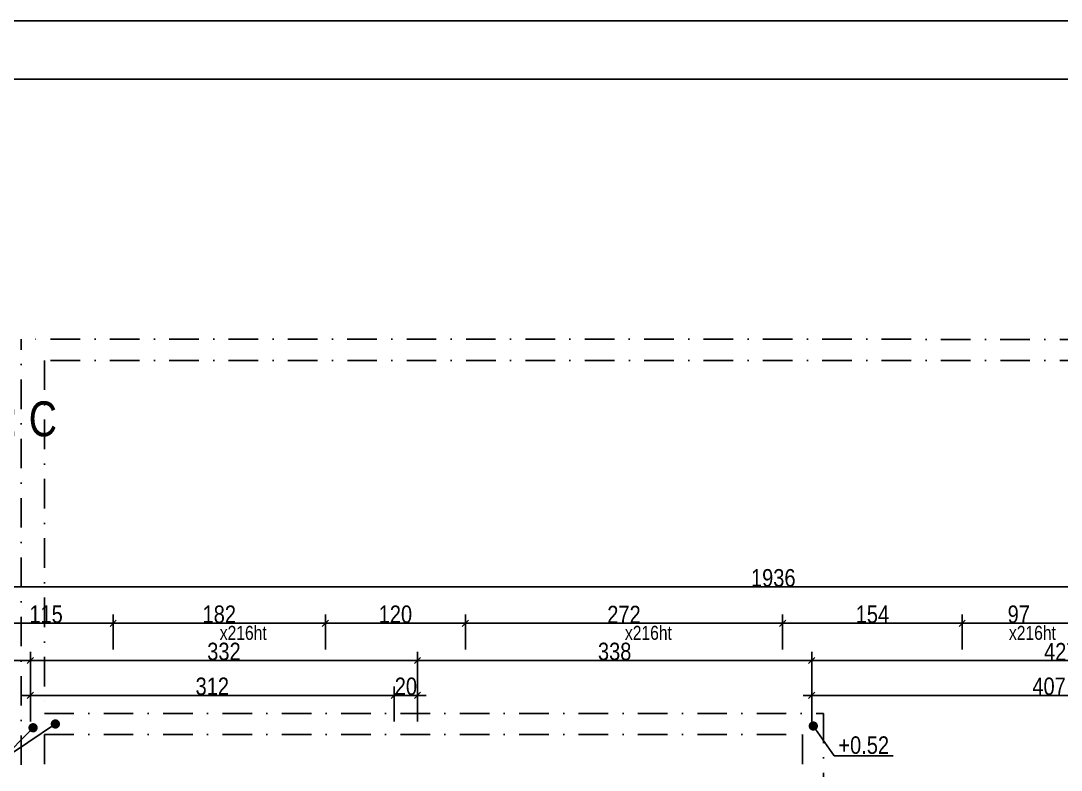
# Model space of a CAD drawing. Header units: millimetres. Extents: x -1734 to 5256, y -3612 to 588.
# Drawn here: x 633 to 1525, y -55 to 588 of the extents above; entities that cross this region are included whole.
import ezdxf
from ezdxf.enums import TextEntityAlignment as Align

# ---------------------------------------------------------------- set-up
doc = ezdxf.new("R2010")
doc.units = ezdxf.units.MM
doc.linetypes.add('TIRETPTX2', pattern=[50.8, 25.4, -12.7, 0, -12.7])
for name, color, linetype in [('01_Cad_2', 5, 'Continuous'), ('01_cote_gen', 4, 'Continuous'), ('01_isolant ext', 2, 'TIRETPTX2'), ('01_poch_murs', 253, 'Continuous'), ('01_texte', 230, 'Continuous'), ('AA_COTES', 2, 'Continuous')]:
    doc.layers.add(name, color=color, linetype=linetype)
doc.styles.add('Arial Narrow', font='ARIALN.TTF')
doc.styles.add('MATTE_TXT', font='arial.ttf')
doc.styles.add('STYLE2', font='ARIALN.TTF')
doc.dimstyles.new('JB50', dxfattribs={"dimscale": 0.1, "dimtxt": 150, "dimasz": 15, "dimexe": 0.1, "dimexo": 0.1, "dimgap": 0.09, "dimtad": 1, "dimdec": 1, "dimdsep": 46, "dimtxsty": 'STYLE2', "dimblk1": 'BOND_G', "dimblk2": 'BOND_D', "dimsah": 1, "dimcen": 1.5, "dimdle": 0.01, "dimse1": 1, "dimse2": 1, "dimclrd": 4, "dimclre": 2, "dimclrt": 6, "dimazin": 2, "dimtfac": 2.333333, "dimtdec": 1, "dimtix": 1, "dimtmove": 2, "dimatfit": 3, "dimldrblk": 'BOND_G', "dimfxl": 1, "dimtolj": 1, "dimtzin": 0, "dimarcsym": 0})

# ---------------------------------------------------------------- blocks, each defined once
blk = doc.blocks.new('BOND_G')
at = {"layer": 'AA_COTES', "color": 0}
for p, q in [((0, -5), (0, 15)), ((5, 0), (-5, 0)), ((1.77, 1.77), (-1.77, -1.77))]:
    blk.add_line(p, q, dxfattribs=at)
blk = doc.blocks.new('BOND_D')
at = {"layer": 'AA_COTES', "color": 0}
for p, q in [((5, 0), (-5, 0)), ((-1.77, -1.77), (1.77, 1.77)), ((0, 5), (0, -15))]:
    blk.add_line(p, q, dxfattribs=at)
blk = doc.blocks.new('*D13')
at = {"layer": '01_cote_gen', "color": 4, "lineweight": -2, "transparency": 16777216}
blk.add_line((598.23, 70.75), (710.23, 70.75), dxfattribs=at)
at = {"layer": 'DEFPOINTS', "color": 0}
for p in [(711.73, 70.75), (596.73, 42.85), (711.73, 42.85)]:
    blk.add_point(p, dxfattribs=at)
at = {"layer": '01_cote_gen', "color": 4, "lineweight": -2, "transparency": 16777216, "xscale": 1.5, "yscale": 1.5, "zscale": 1.5, "rotation": 180}
blk.add_blockref('BOND_G', (596.73, 70.75), dxfattribs=at)
at = {"layer": '01_cote_gen', "color": 4, "lineweight": -2, "transparency": 16777216, "xscale": 1.5, "yscale": 1.5, "zscale": 1.5}
blk.add_blockref('BOND_D', (711.73, 70.75), dxfattribs=at)
at = {"layer": '01_cote_gen', "color": 6, "transparency": 16777216, "insert": (654.23, 78.41), "char_height": 15, "attachment_point": 5, "style": 'STYLE2'}
blk.add_mtext('\\A1;115', dxfattribs=at)
blk = doc.blocks.new('*D14')
at = {"layer": '01_cote_gen', "color": 4, "lineweight": -2, "transparency": 16777216}
blk.add_line((713.23, 70.75), (892.23, 70.75), dxfattribs=at)
at = {"layer": 'DEFPOINTS', "color": 0}
for p in [(893.73, 70.75), (711.73, 42.85), (893.73, 42.85)]:
    blk.add_point(p, dxfattribs=at)
at = {"layer": '01_cote_gen', "color": 4, "lineweight": -2, "transparency": 16777216, "xscale": 1.5, "yscale": 1.5, "zscale": 1.5, "rotation": 180}
blk.add_blockref('BOND_G', (711.73, 70.75), dxfattribs=at)
at = {"layer": '01_cote_gen', "color": 4, "lineweight": -2, "transparency": 16777216, "xscale": 1.5, "yscale": 1.5, "zscale": 1.5}
blk.add_blockref('BOND_D', (893.73, 70.75), dxfattribs=at)
at = {"layer": '01_cote_gen', "color": 6, "transparency": 16777216, "insert": (802.73, 78.41), "char_height": 15, "attachment_point": 5, "style": 'STYLE2'}
blk.add_mtext('\\A1;182', dxfattribs=at)
blk = doc.blocks.new('*D15')
at = {"layer": '01_cote_gen', "color": 4, "lineweight": -2, "transparency": 16777216}
blk.add_line((895.23, 70.75), (1012.23, 70.75), dxfattribs=at)
at = {"layer": 'DEFPOINTS', "color": 0}
for p in [(1013.73, 70.75), (893.73, 42.85), (1013.73, 42.85)]:
    blk.add_point(p, dxfattribs=at)
at = {"layer": '01_cote_gen', "color": 4, "lineweight": -2, "transparency": 16777216, "xscale": 1.5, "yscale": 1.5, "zscale": 1.5, "rotation": 180}
blk.add_blockref('BOND_G', (893.73, 70.75), dxfattribs=at)
at = {"layer": '01_cote_gen', "color": 4, "lineweight": -2, "transparency": 16777216, "xscale": 1.5, "yscale": 1.5, "zscale": 1.5}
blk.add_blockref('BOND_D', (1013.73, 70.75), dxfattribs=at)
at = {"layer": '01_cote_gen', "color": 6, "transparency": 16777216, "insert": (953.73, 78.41), "char_height": 15, "attachment_point": 5, "style": 'STYLE2'}
blk.add_mtext('\\A1;120', dxfattribs=at)
blk = doc.blocks.new('*D16')
at = {"layer": '01_cote_gen', "color": 4, "lineweight": -2, "transparency": 16777216}
blk.add_line((1015.23, 70.75), (1284.23, 70.75), dxfattribs=at)
at = {"layer": 'DEFPOINTS', "color": 0}
for p in [(1285.73, 70.75), (1013.73, 42.85), (1285.73, 42.85)]:
    blk.add_point(p, dxfattribs=at)
at = {"layer": '01_cote_gen', "color": 4, "lineweight": -2, "transparency": 16777216, "xscale": 1.5, "yscale": 1.5, "zscale": 1.5, "rotation": 180}
blk.add_blockref('BOND_G', (1013.73, 70.75), dxfattribs=at)
at = {"layer": '01_cote_gen', "color": 4, "lineweight": -2, "transparency": 16777216, "xscale": 1.5, "yscale": 1.5, "zscale": 1.5}
blk.add_blockref('BOND_D', (1285.73, 70.75), dxfattribs=at)
at = {"layer": '01_cote_gen', "color": 6, "transparency": 16777216, "insert": (1149.73, 78.28), "char_height": 15, "attachment_point": 5, "style": 'STYLE2'}
blk.add_mtext('\\A1;272', dxfattribs=at)
blk = doc.blocks.new('*D17')
at = {"layer": '01_cote_gen', "color": 4, "lineweight": -2, "transparency": 16777216}
blk.add_line((1287.23, 70.75), (1438.23, 70.75), dxfattribs=at)
at = {"layer": 'DEFPOINTS', "color": 0}
for p in [(1439.73, 70.75), (1285.73, 42.85), (1439.73, 42.85)]:
    blk.add_point(p, dxfattribs=at)
at = {"layer": '01_cote_gen', "color": 4, "lineweight": -2, "transparency": 16777216, "xscale": 1.5, "yscale": 1.5, "zscale": 1.5, "rotation": 180}
blk.add_blockref('BOND_G', (1285.73, 70.75), dxfattribs=at)
at = {"layer": '01_cote_gen', "color": 4, "lineweight": -2, "transparency": 16777216, "xscale": 1.5, "yscale": 1.5, "zscale": 1.5}
blk.add_blockref('BOND_D', (1439.73, 70.75), dxfattribs=at)
at = {"layer": '01_cote_gen', "color": 6, "transparency": 16777216, "insert": (1362.73, 78.41), "char_height": 15, "attachment_point": 5, "style": 'STYLE2'}
blk.add_mtext('\\A1;154', dxfattribs=at)
blk = doc.blocks.new('*D18')
at = {"layer": '01_cote_gen', "color": 4, "lineweight": -2, "transparency": 16777216}
blk.add_line((1441.23, 70.75), (1535.23, 70.75), dxfattribs=at)
at = {"layer": 'DEFPOINTS', "color": 0}
for p in [(1536.73, 70.75), (1439.73, 42.85), (1536.73, 42.85)]:
    blk.add_point(p, dxfattribs=at)
at = {"layer": '01_cote_gen', "color": 4, "lineweight": -2, "transparency": 16777216, "xscale": 1.5, "yscale": 1.5, "zscale": 1.5, "rotation": 180}
blk.add_blockref('BOND_G', (1439.73, 70.75), dxfattribs=at)
at = {"layer": '01_cote_gen', "color": 4, "lineweight": -2, "transparency": 16777216, "xscale": 1.5, "yscale": 1.5, "zscale": 1.5}
blk.add_blockref('BOND_D', (1536.73, 70.75), dxfattribs=at)
at = {"layer": '01_cote_gen', "color": 6, "transparency": 16777216, "insert": (1488.23, 78.41), "char_height": 15, "attachment_point": 5, "style": 'STYLE2'}
blk.add_mtext('\\A1;97', dxfattribs=at)
blk = doc.blocks.new('*D22')
at = {"layer": '01_cote_gen', "color": 4, "lineweight": -2, "transparency": 16777216}
blk.add_line((311.23, 102), (2244.23, 102), dxfattribs=at)
at = {"layer": 'DEFPOINTS', "color": 0}
for p in [(2245.73, 102), (309.73, 48.25), (2245.73, 48.25)]:
    blk.add_point(p, dxfattribs=at)
at = {"layer": '01_cote_gen', "color": 4, "lineweight": -2, "transparency": 16777216, "xscale": 1.5, "yscale": 1.5, "zscale": 1.5, "rotation": 180}
blk.add_blockref('BOND_G', (309.73, 102), dxfattribs=at)
at = {"layer": '01_cote_gen', "color": 4, "lineweight": -2, "transparency": 16777216, "xscale": 1.5, "yscale": 1.5, "zscale": 1.5}
blk.add_blockref('BOND_D', (2245.73, 102), dxfattribs=at)
at = {"layer": '01_cote_gen', "color": 6, "transparency": 16777216, "insert": (1277.73, 109.66), "char_height": 15, "attachment_point": 5, "style": 'STYLE2'}
blk.add_mtext('\\A1;1936', dxfattribs=at)
blk = doc.blocks.new('*D197')
at = {"layer": '01_cote_gen', "color": 4, "lineweight": -2, "transparency": 16777216}
blk.add_line((311.23, 38.83), (639.23, 38.83), dxfattribs=at)
at = {"layer": 'DEFPOINTS', "color": 0}
for p in [(640.73, 38.83), (640.73, -39.67), (309.73, -251.67)]:
    blk.add_point(p, dxfattribs=at)
at = {"layer": '01_cote_gen', "color": 4, "lineweight": -2, "transparency": 16777216, "xscale": 1.5, "yscale": 1.5, "zscale": 1.5, "rotation": 180}
blk.add_blockref('BOND_G', (309.73, 38.83), dxfattribs=at)
at = {"layer": '01_cote_gen', "color": 4, "lineweight": -2, "transparency": 16777216, "xscale": 1.5, "yscale": 1.5, "zscale": 1.5}
blk.add_blockref('BOND_D', (640.73, 38.83), dxfattribs=at)
at = {"layer": '01_cote_gen', "color": 6, "transparency": 16777216, "insert": (475.23, 46.5), "char_height": 15, "attachment_point": 5, "style": 'STYLE2'}
blk.add_mtext('\\A1;331', dxfattribs=at)
blk = doc.blocks.new('*D198')
at = {"layer": '01_cote_gen', "color": 4, "lineweight": -2, "transparency": 16777216}
blk.add_line((642.23, 38.83), (971.23, 38.83), dxfattribs=at)
at = {"layer": 'DEFPOINTS', "color": 0}
for p in [(972.73, 38.83), (640.73, 31.33), (972.73, -31.67)]:
    blk.add_point(p, dxfattribs=at)
at = {"layer": '01_cote_gen', "color": 4, "lineweight": -2, "transparency": 16777216, "xscale": 1.5, "yscale": 1.5, "zscale": 1.5, "rotation": 180}
blk.add_blockref('BOND_G', (640.73, 38.83), dxfattribs=at)
at = {"layer": '01_cote_gen', "color": 4, "lineweight": -2, "transparency": 16777216, "xscale": 1.5, "yscale": 1.5, "zscale": 1.5}
blk.add_blockref('BOND_D', (972.73, 38.83), dxfattribs=at)
at = {"layer": '01_cote_gen', "color": 6, "transparency": 16777216, "insert": (806.73, 46.5), "char_height": 15, "attachment_point": 5, "style": 'STYLE2'}
blk.add_mtext('\\A1;332', dxfattribs=at)
blk = doc.blocks.new('*D199')
at = {"layer": '01_cote_gen', "color": 4, "lineweight": -2, "transparency": 16777216}
blk.add_line((642.23, 8.91), (951.23, 8.91), dxfattribs=at)
at = {"layer": 'DEFPOINTS', "color": 0}
for p in [(640.73, 16.33), (952.73, 8.91), (952.73, -39.67)]:
    blk.add_point(p, dxfattribs=at)
at = {"layer": '01_cote_gen', "color": 4, "lineweight": -2, "transparency": 16777216, "xscale": 1.5, "yscale": 1.5, "zscale": 1.5, "rotation": 180}
blk.add_blockref('BOND_G', (640.73, 8.91), dxfattribs=at)
at = {"layer": '01_cote_gen', "color": 4, "lineweight": -2, "transparency": 16777216, "xscale": 1.5, "yscale": 1.5, "zscale": 1.5}
blk.add_blockref('BOND_D', (952.73, 8.91), dxfattribs=at)
at = {"layer": '01_cote_gen', "color": 6, "transparency": 16777216, "insert": (796.73, 16.58), "char_height": 15, "attachment_point": 5, "style": 'STYLE2'}
blk.add_mtext('\\A1;312', dxfattribs=at)
blk = doc.blocks.new('*D200')
at = {"layer": '01_cote_gen', "color": 4, "lineweight": -2, "transparency": 16777216}
blk.add_line((954.23, 8.91), (971.23, 8.91), dxfattribs=at)
at = {"layer": 'DEFPOINTS', "color": 0}
for p in [(972.73, 16.33), (952.73, 1.41), (972.73, 8.91)]:
    blk.add_point(p, dxfattribs=at)
at = {"layer": '01_cote_gen', "color": 4, "lineweight": -2, "transparency": 16777216, "xscale": 1.5, "yscale": 1.5, "zscale": 1.5, "rotation": 180}
blk.add_blockref('BOND_G', (952.73, 8.91), dxfattribs=at)
at = {"layer": '01_cote_gen', "color": 4, "lineweight": -2, "transparency": 16777216, "xscale": 1.5, "yscale": 1.5, "zscale": 1.5}
blk.add_blockref('BOND_D', (972.73, 8.91), dxfattribs=at)
at = {"layer": '01_cote_gen', "color": 6, "transparency": 16777216, "insert": (962.73, 16.58), "char_height": 15, "attachment_point": 5, "style": 'STYLE2'}
blk.add_mtext('\\A1;20', dxfattribs=at)
blk = doc.blocks.new('*D203')
at = {"layer": '01_cote_gen', "color": 4, "lineweight": -2, "transparency": 16777216}
blk.add_line((1312.23, 8.91), (1716.23, 8.91), dxfattribs=at)
at = {"layer": 'DEFPOINTS', "color": 0}
for p in [(1717.73, 8.91), (1717.73, -13.59), (1310.73, -39.67)]:
    blk.add_point(p, dxfattribs=at)
at = {"layer": '01_cote_gen', "color": 4, "lineweight": -2, "transparency": 16777216, "xscale": 1.5, "yscale": 1.5, "zscale": 1.5, "rotation": 180}
blk.add_blockref('BOND_G', (1310.73, 8.91), dxfattribs=at)
at = {"layer": '01_cote_gen', "color": 4, "lineweight": -2, "transparency": 16777216, "xscale": 1.5, "yscale": 1.5, "zscale": 1.5}
blk.add_blockref('BOND_D', (1717.73, 8.91), dxfattribs=at)
at = {"layer": '01_cote_gen', "color": 6, "transparency": 16777216, "insert": (1514.23, 16.58), "char_height": 15, "attachment_point": 5, "style": 'STYLE2'}
blk.add_mtext('\\A1;407', dxfattribs=at)
blk = doc.blocks.new('*D204')
at = {"layer": '01_cote_gen', "color": 4, "lineweight": -2, "transparency": 16777216}
blk.add_line((1312.23, 38.83), (1736.23, 38.83), dxfattribs=at)
at = {"layer": 'DEFPOINTS', "color": 0}
for p in [(1737.73, 38.83), (1310.73, -13.59), (1737.73, -13.59)]:
    blk.add_point(p, dxfattribs=at)
at = {"layer": '01_cote_gen', "color": 4, "lineweight": -2, "transparency": 16777216, "xscale": 1.5, "yscale": 1.5, "zscale": 1.5, "rotation": 180}
blk.add_blockref('BOND_G', (1310.73, 38.83), dxfattribs=at)
at = {"layer": '01_cote_gen', "color": 4, "lineweight": -2, "transparency": 16777216, "xscale": 1.5, "yscale": 1.5, "zscale": 1.5}
blk.add_blockref('BOND_D', (1737.73, 38.83), dxfattribs=at)
at = {"layer": '01_cote_gen', "color": 6, "transparency": 16777216, "insert": (1524.23, 46.37), "char_height": 15, "attachment_point": 5, "style": 'STYLE2'}
blk.add_mtext('\\A1;427', dxfattribs=at)
blk = doc.blocks.new('*D275')
at = {"layer": '01_cote_gen', "color": 4, "lineweight": -2, "transparency": 16777216}
blk.add_line((974.23, 38.83), (1309.23, 38.83), dxfattribs=at)
at = {"layer": 'DEFPOINTS', "color": 0}
for p in [(1310.73, 38.83), (972.73, -13.59), (1310.73, -13.59)]:
    blk.add_point(p, dxfattribs=at)
at = {"layer": '01_cote_gen', "color": 4, "lineweight": -2, "transparency": 16777216, "xscale": 1.5, "yscale": 1.5, "zscale": 1.5, "rotation": 180}
blk.add_blockref('BOND_G', (972.73, 38.83), dxfattribs=at)
at = {"layer": '01_cote_gen', "color": 4, "lineweight": -2, "transparency": 16777216, "xscale": 1.5, "yscale": 1.5, "zscale": 1.5}
blk.add_blockref('BOND_D', (1310.73, 38.83), dxfattribs=at)
at = {"layer": '01_cote_gen', "color": 6, "transparency": 16777216, "insert": (1141.73, 46.5), "char_height": 15, "attachment_point": 5, "style": 'STYLE2'}
blk.add_mtext('\\A1;338', dxfattribs=at)

msp = doc.modelspace()

# ---------------------------------------------------------------- hatches: boundary and pattern name
at = {"layer": '01_poch_murs'}
h = msp.add_hatch(dxfattribs=at)
h.set_pattern_fill('ANSI32', color=256, scale=5)
h.paths.add_polyline_path([(4093.73, -1048.68), (3639.73, -1048.68), (3639.73, -1065.68), (3629.73, -1065.68), (3629.73, -1048.68), (3489.73, -1048.68), (3387.73, -1048.68), (3128.73, -1048.68), (3128.73, -988.68), (2960.73, -988.68), (2960.73, -1048.68), (2810.73, -1048.68), (2708.73, -1048.68), (2387.73, -1048.68), (2387.73, -337.69), (2260.73, -337.69), (2260.73, -343.69), (2250.73, -343.69), (2250.73, -337.69), (2167.73, -337.69), (2167.73, -343.69), (2167.73, -349.69), (2257.72, -349.69, -0.414214), (2167.73, -439.68), (2167.73, -445.68), (2167.73, -451.68), (2250.73, -451.68), (2250.73, -445.68), (2260.73, -445.68), (2260.73, -451.68), (2260.73, -672.68), (2242.73, -672.68), (2077.73, -672.68), (2077.73, -857.68), (2077.73, -864.68), (2087.73, -864.68, -0.213422), (2077.73, -887.04), (2077.73, -896.93, -0.350001), (2147.73, -984.68), (2077.73, -984.68), (2077.73, -990.68), (2077.73, -1048.68), (2059.73, -1048.68), (2059.73, -1172.68), (2332.73, -1172.68), (2387.73, -1172.68), (2701.73, -1172.68), (3387.73, -1172.68), (3489.73, -1172.68), (3629.73, -1172.68), (3629.73, -1167.68), (3639.73, -1167.68), (3639.73, -1172.68), (4093.73, -1172.68)])
h.paths.add_polyline_path([(4768.73, -1066.7), (4768.73, -1048.68), (4523.73, -1048.68), (4111.73, -1048.68), (4111.73, -1172.68), (4349.73, -1172.68), (4451.73, -1172.68), (4768.73, -1172.68), (4768.73, -1168.7)])
h.paths.add_polyline_path([(2057.73, -1048.68), (2039.73, -1048.68), (2039.73, -1013.68), (1696.73, -1013.68), (1696.73, -1048.68), (1414.73, -1048.68), (1363.73, -1048.68), (1363.73, -1155.16), (1363.73, -1172.74), (1414.73, -1172.74), (2057.73, -1172.74)])
h.paths.add_polyline_path([(1363.73, -1048.68), (1312.73, -1048.68), (830.73, -1048.68), (728.73, -1048.68), (690.73, -1048.68), (690.73, -1172.7), (711.73, -1172.7), (713.73, -1172.7), (813.73, -1172.72), (1323.73, -1172.74), (1363.73, -1172.74), (1363.73, -1155.16), (1363.73, -1149.88)])
h.paths.add_polyline_path([(2387.73, -161.7), (2387.73, -22.7), (2387.73, 67.3), (2387.73, 125.3), (2387.73, 215.3), (2387.73, 296.3), (2263.73, 296.3), (2263.73, 215.3), (2263.73, 125.3), (2263.73, 67.3), (2263.73, -22.7), (2263.73, -161.7), (2263.73, -311.7), (2263.73, -321.69), (2387.73, -321.69), (2387.73, -311.7)])
h.paths.add_polyline_path([(2387.73, -321.69), (2263.73, -321.69), (2263.73, -337.69), (2387.73, -337.69)])

# ---------------------------------------------------------------- linework, layer by layer
at = {"layer": '01_Cad_2'}
msp.add_line((5256.49, 587.72), (-1733.51, 587.72), dxfattribs=at)
at = {"layer": '01_Cad_2', "color": 2}
msp.add_line((5206.49, 537.72), (-1683.51, 537.72), dxfattribs=at)
at = {"layer": '01_isolant ext'}
for p, q in [((2057.71, 314.3), (632.73, 314.51)), ((632.73, -101.69), (632.73, 314.51)), ((2057.73, 296.37), (652.73, 296.37)), ((652.73, 296.37), (652.73, -6.67)), ((652.73, -6.67), (1320.73, -6.67)), ((1320.73, -6.67), (1320.73, -321.67)), ((652.73, -24.67), (652.73, -321.69)), ((652.73, -24.67), (1302.73, -24.67)), ((1302.73, -24.67), (1302.73, -321.67))]:
    msp.add_line(p, q, dxfattribs=at)
at = {"layer": '01_texte'}
for p, q in [((614.9, -47.57), (662.21, -15.65)), ((1312.03, -17.38), (1330, -43.03)), ((614.9, -47.57), (643.04, -18.9)), ((1330, -43.03), (1380.55, -43.03))]:
    msp.add_line(p, q, dxfattribs=at)
at = {"layer": '01_texte', "const_width": 4}
for points in [[(641.04, -18.9, 1), (645.04, -18.9, 1)], [(660.21, -15.65, 1), (664.21, -15.65, 1)], [(1310.03, -17.38, 1), (1314.03, -17.38, 1)]]:
    msp.add_lwpolyline(points, format="xyb", close=True, dxfattribs=at)

# ---------------------------------------------------------------- texts
at = {"layer": '01_texte', "style": 'MATTE_TXT', "width": 0.8}
for s, height, p in [('%%P0.00 = 204.45 = NIVEAU FINI du REZ de CHAUSSEE Bât: C', 30, (200.67, 222.18)), ('x216ht', 12, (823.27, 52.95)), ('x216ht', 12, (1170.68, 52.95)), ('x216ht', 12, (1499.95, 52.95))]:
    msp.add_text(s, height=height, dxfattribs=at).set_placement(p, align=Align.BOTTOM_CENTER)
at = {"layer": '01_texte', "style": 'Arial Narrow'}
msp.add_text('+0.52', height=15, dxfattribs=at).set_placement((1333.55, -41.28))

# ---------------------------------------------------------------- dimensions: what is measured, and where the dimension line sits
at = {"layer": '01_cote_gen'}
for base, p1, p2, picture, middle in [((2245.73, 102), (309.73, 48.25), (2245.73, 48.25), '*D22', (1277.73, 109.66)), ((711.73, 70.75), (596.73, 42.85), (711.73, 42.85), '*D13', (654.23, 78.41)), ((893.73, 70.75), (711.73, 42.85), (893.73, 42.85), '*D14', (802.73, 78.41)), ((1013.73, 70.75), (893.73, 42.85), (1013.73, 42.85), '*D15', (953.73, 78.41)), ((1285.73, 70.75), (1013.73, 42.85), (1285.73, 42.85), '*D16', (1149.73, 78.28)), ((1439.73, 70.75), (1285.73, 42.85), (1439.73, 42.85), '*D17', (1362.73, 78.41)), ((1536.73, 70.75), (1439.73, 42.85), (1536.73, 42.85), '*D18', (1488.23, 78.41)), ((640.73, 38.83), (309.73, -251.67), (640.73, -39.67), '*D197', (475.23, 46.5)), ((972.73, 38.83), (640.73, 31.33), (972.73, -31.67), '*D198', (806.73, 46.5)), ((1310.73, 38.83), (972.73, -13.59), (1310.73, -13.59), '*D275', (1141.73, 46.5)), ((1737.73, 38.83), (1310.73, -13.59), (1737.73, -13.59), '*D204', (1524.23, 46.37)), ((952.73, 8.91), (640.73, 16.33), (952.73, -39.67), '*D199', (796.73, 16.58)), ((972.73, 8.91), (952.73, 1.41), (972.73, 16.33), '*D200', (962.73, 16.58)), ((1717.73, 8.91), (1310.73, -39.67), (1717.73, -13.59), '*D203', (1514.23, 16.58))]:
    dim = msp.add_linear_dim(base=base, p1=p1, p2=p2, dimstyle='JB50', dxfattribs=at)
    dim.commit()
    dim.dimension.update_dxf_attribs({"geometry": picture, "text_midpoint": middle})

doc.saveas('drawing.dxf')
